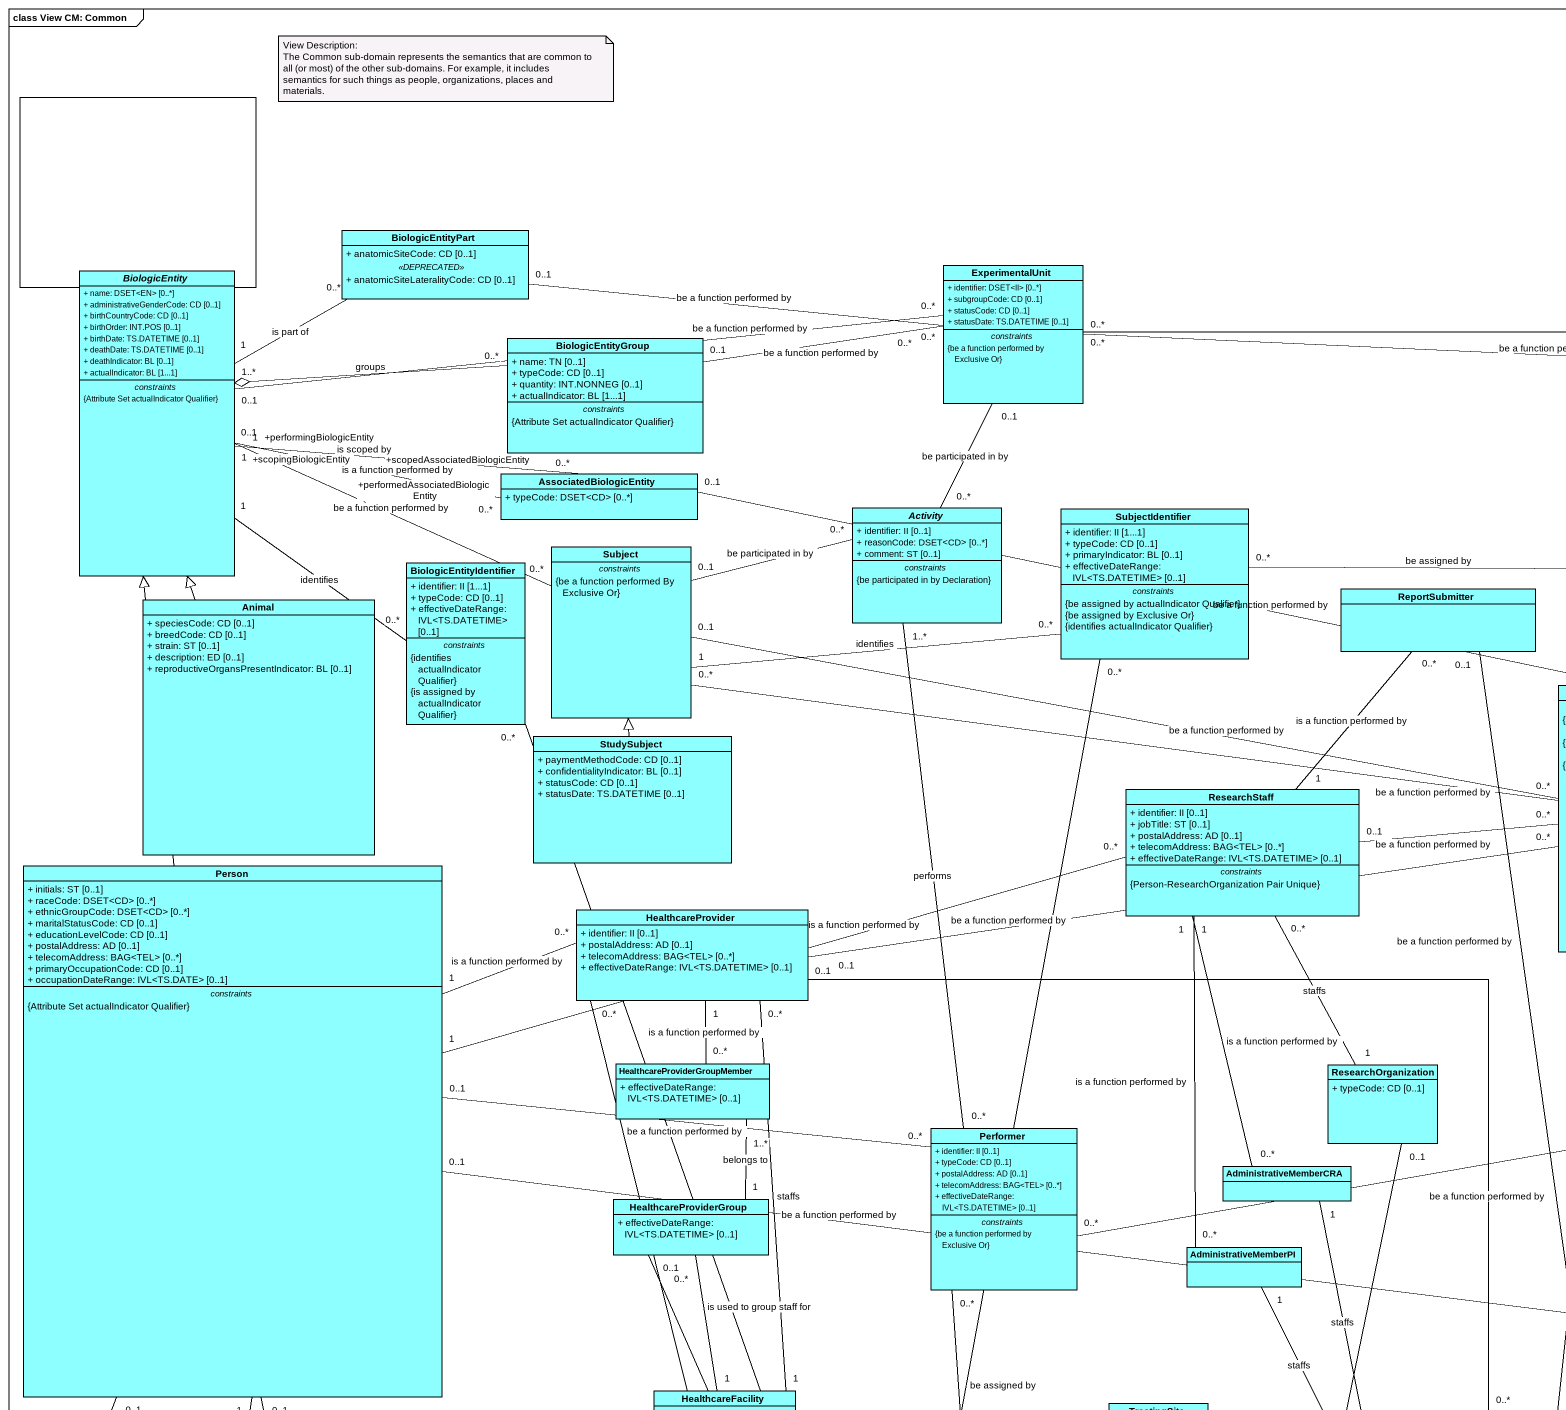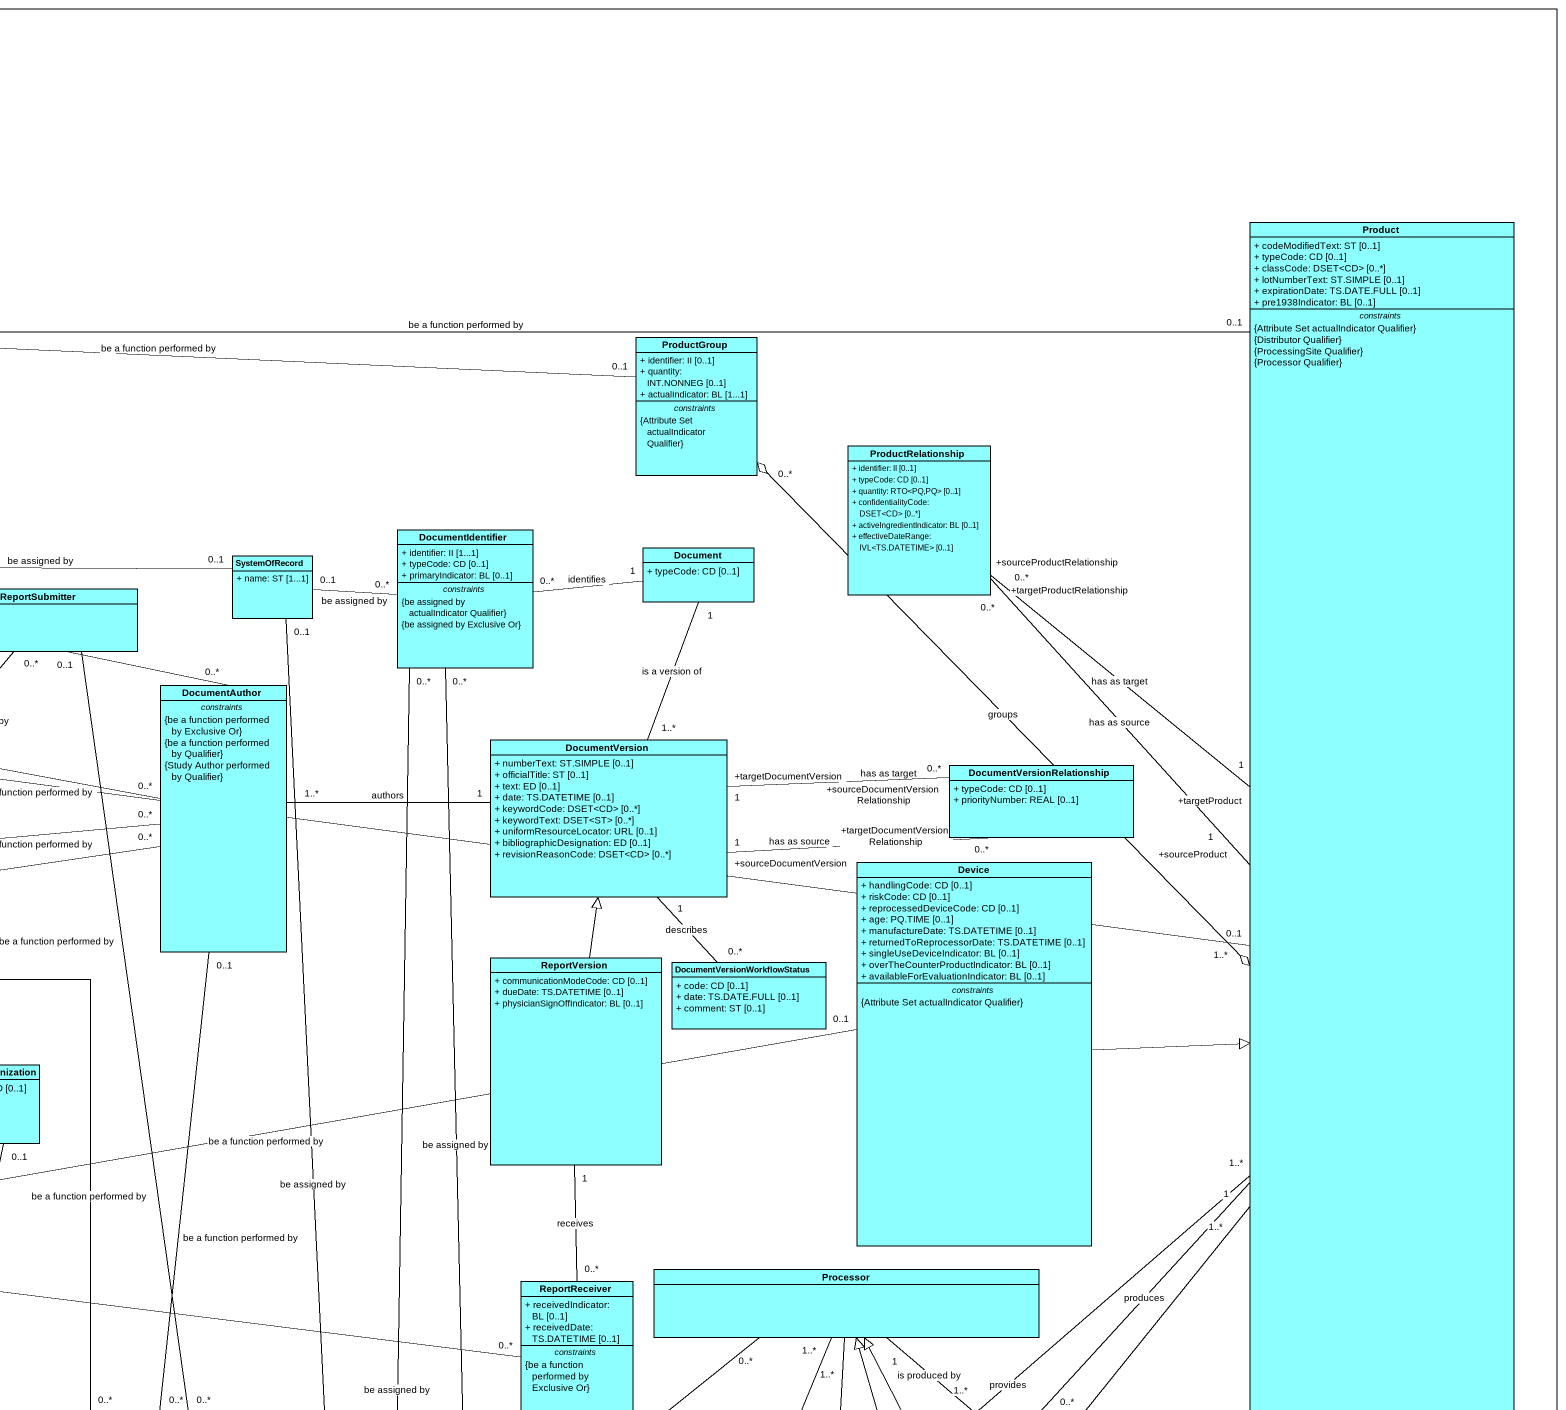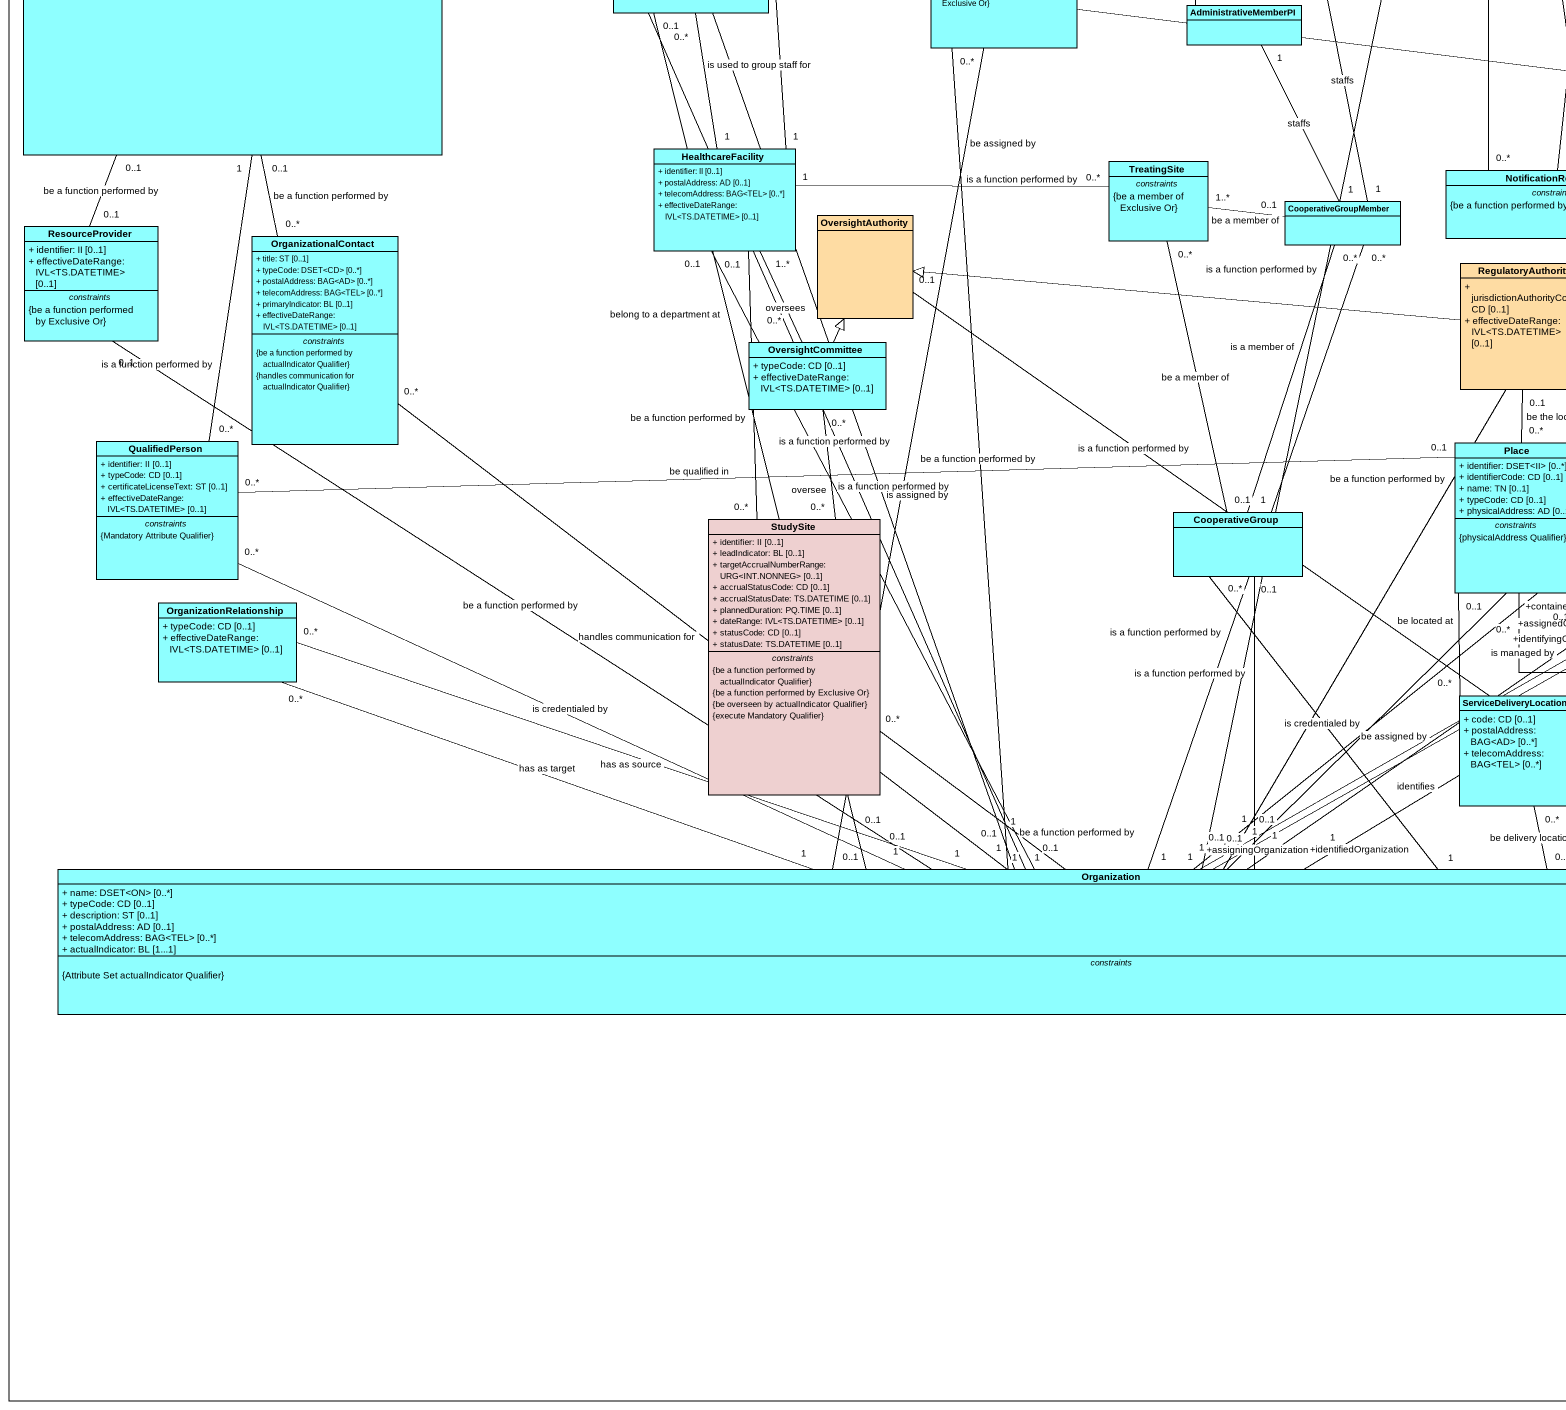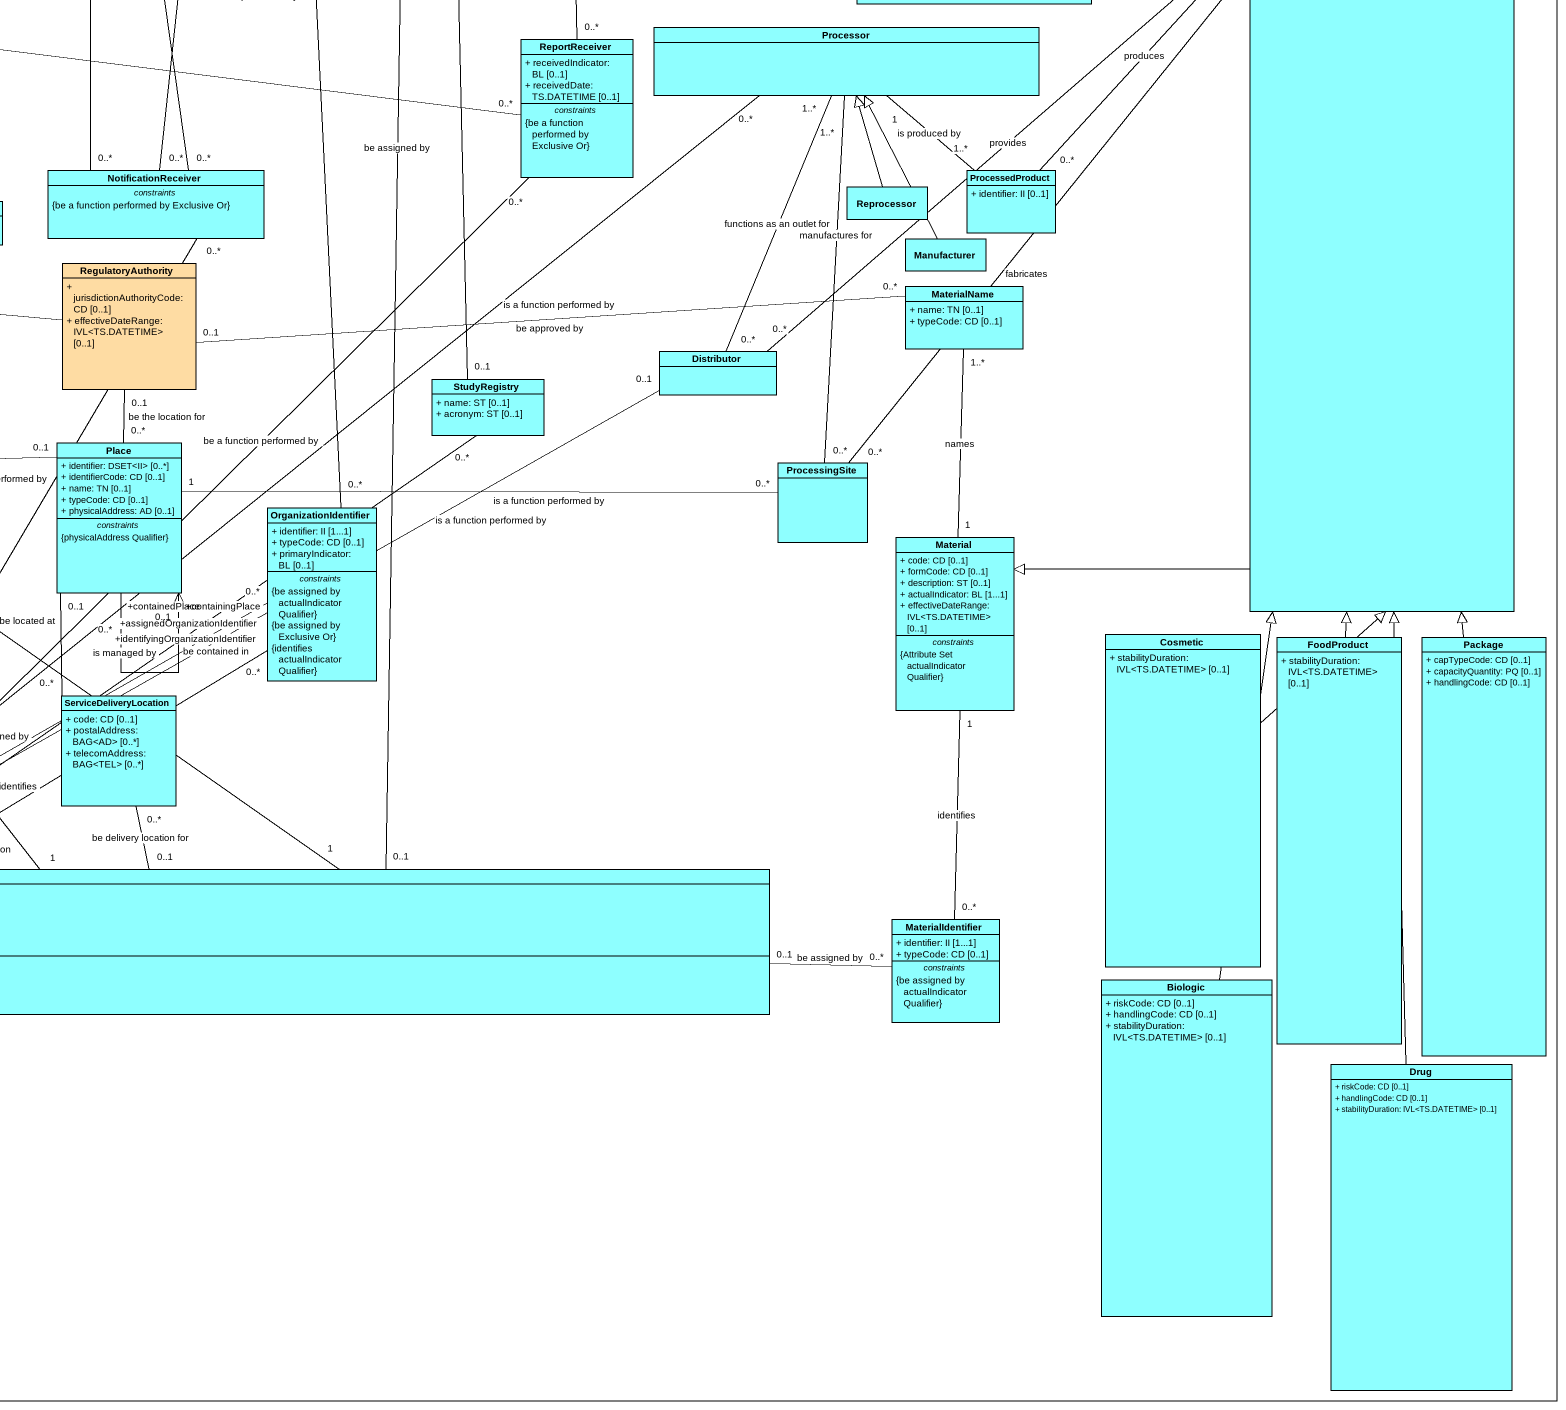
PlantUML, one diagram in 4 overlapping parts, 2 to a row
@startuml
mainframe class View CM: Common
allowmixing
hide circle
hide empty members
skinparam classAttributeIconSize 0
rectangle " " as rectangle1
class BiologicEntityPart #8EFFFF {
  + anatomicSiteCode: CD [0..1]
  .. <<DEPRECATED>> ..
  + anatomicSiteLateralityCode: CD [0..1]
}
class Product #8EFFFF {
  + codeModifiedText: ST [0..1]
  + typeCode: CD [0..1]
  + classCode: DSET<CD> [0..*]
  + lotNumberText: ST.SIMPLE [0..1]
  + expirationDate: TS.DATE.FULL [0..1]
  + pre1938Indicator: BL [0..1]
  -- constraints --
  {Attribute Set actualIndicator Qualifier}
  {Distributor Qualifier}
  {ProcessingSite Qualifier}
  {Processor Qualifier}
}
abstract class BiologicEntity #8EFFFF {
  + name: DSET<EN> [0..*]
  + administrativeGenderCode: CD [0..1]
  + birthCountryCode: CD [0..1]
  + birthOrder: INT.POS [0..1]
  + birthDate: TS.DATETIME [0..1]
  + deathDate: TS.DATETIME [0..1]
  + deathIndicator: BL [0..1]
  + actualIndicator: BL [1...1]
  -- constraints --
  {Attribute Set actualIndicator Qualifier}
}
class ExperimentalUnit #8EFFFF {
  + identifier: DSET<II> [0..*]
  + subgroupCode: CD [0..1]
  + statusCode: CD [0..1]
  + statusDate: TS.DATETIME [0..1]
  -- constraints --
  {be a function performed by Exclusive Or}
}
class BiologicEntityGroup #8EFFFF {
  + name: TN [0..1]
  + typeCode: CD [0..1]
  + quantity: INT.NONNEG [0..1]
  + actualIndicator: BL [1...1]
  -- constraints --
  {Attribute Set actualIndicator Qualifier}
}
class ProductGroup #8EFFFF {
  + identifier: II [0..1]
  + quantity: INT.NONNEG [0..1]
  + actualIndicator: BL [1...1]
  -- constraints --
  {Attribute Set actualIndicator Qualifier}
}
class ProductRelationship #8EFFFF {
  + identifier: II [0..1]
  + typeCode: CD [0..1]
  + quantity: RTO<PQ,PQ> [0..1]
  + confidentialityCode: DSET<CD> [0..*]
  + activeIngredientIndicator: BL [0..1]
  + effectiveDateRange: IVL<TS.DATETIME> [0..1]
}
class AssociatedBiologicEntity #8EFFFF {
  + typeCode: DSET<CD> [0..*]
}
abstract class Activity #8EFFFF {
  + identifier: II [0..1]
  + reasonCode: DSET<CD> [0..*]
  + comment: ST [0..1]
  -- constraints --
  {be participated in by Declaration}
}
class SubjectIdentifier #8EFFFF {
  + identifier: II [1...1]
  + typeCode: CD [0..1]
  + primaryIndicator: BL [0..1]
  + effectiveDateRange: IVL<TS.DATETIME> [0..1]
  -- constraints --
  {be assigned by actualIndicator Qualifier}
  {be assigned by Exclusive Or}
  {identifies actualIndicator Qualifier}
}
class DocumentIdentifier #8EFFFF {
  + identifier: II [1...1]
  + typeCode: CD [0..1]
  + primaryIndicator: BL [0..1]
  -- constraints --
  {be assigned by actualIndicator Qualifier}
  {be assigned by Exclusive Or}
}
class BiologicEntityIdentifier #8EFFFF {
  + identifier: II [1...1]
  + typeCode: CD [0..1]
  + effectiveDateRange: IVL<TS.DATETIME> [0..1]
  -- constraints --
  {identifies actualIndicator Qualifier}
  {is assigned by actualIndicator Qualifier}
}
class Subject #8EFFFF {
  -- constraints --
  {be a function performed By Exclusive Or}
}
class SystemOfRecord #8EFFFF {
  + name: ST [1...1]
}
class Document #8EFFFF {
  + typeCode: CD [0..1]
}
class Animal #8EFFFF {
  + speciesCode: CD [0..1]
  + breedCode: CD [0..1]
  + strain: ST [0..1]
  + description: ED [0..1]
  + reproductiveOrgansPresentIndicator: BL [0..1]
}
class ReportSubmitter #8EFFFF
class DocumentAuthor #8EFFFF {
  -- constraints --
  {be a function performed by Exclusive Or}
  {be a function performed by Qualifier}
  {Study Author performed by Qualifier}
}
class StudySubject #8EFFFF {
  + paymentMethodCode: CD [0..1]
  + confidentialityIndicator: BL [0..1]
  + statusCode: CD [0..1]
  + statusDate: TS.DATETIME [0..1]
}
class DocumentVersion #8EFFFF {
  + numberText: ST.SIMPLE [0..1]
  + officialTitle: ST [0..1]
  + text: ED [0..1]
  + date: TS.DATETIME [0..1]
  + keywordCode: DSET<CD> [0..*]
  + keywordText: DSET<ST> [0..*]
  + uniformResourceLocator: URL [0..1]
  + bibliographicDesignation: ED [0..1]
  + revisionReasonCode: DSET<CD> [0..*]
}
class DocumentVersionRelationship #8EFFFF {
  + typeCode: CD [0..1]
  + priorityNumber: REAL [0..1]
}
class ResearchStaff #8EFFFF {
  + identifier: II [0..1]
  + jobTitle: ST [0..1]
  + postalAddress: AD [0..1]
  + telecomAddress: BAG<TEL> [0..*]
  + effectiveDateRange: IVL<TS.DATETIME> [0..1]
  -- constraints --
  {Person-ResearchOrganization Pair Unique}
}
class "Person" as Person_ #8EFFFF {
  + initials: ST [0..1]
  + raceCode: DSET<CD> [0..*]
  + ethnicGroupCode: DSET<CD> [0..*]
  + maritalStatusCode: CD [0..1]
  + educationLevelCode: CD [0..1]
  + postalAddress: AD [0..1]
  + telecomAddress: BAG<TEL> [0..*]
  + primaryOccupationCode: CD [0..1]
  + occupationDateRange: IVL<TS.DATE> [0..1]
  -- constraints --
  {Attribute Set actualIndicator Qualifier}
}
class Device #8EFFFF {
  + handlingCode: CD [0..1]
  + riskCode: CD [0..1]
  + reprocessedDeviceCode: CD [0..1]
  + age: PQ.TIME [0..1]
  + manufactureDate: TS.DATETIME [0..1]
  + returnedToReprocessorDate: TS.DATETIME [0..1]
  + singleUseDeviceIndicator: BL [0..1]
  + overTheCounterProductIndicator: BL [0..1]
  + availableForEvaluationIndicator: BL [0..1]
  -- constraints --
  {Attribute Set actualIndicator Qualifier}
}
class HealthcareProvider #8EFFFF {
  + identifier: II [0..1]
  + postalAddress: AD [0..1]
  + telecomAddress: BAG<TEL> [0..*]
  + effectiveDateRange: IVL<TS.DATETIME> [0..1]
}
class ReportVersion #8EFFFF {
  + communicationModeCode: CD [0..1]
  + dueDate: TS.DATETIME [0..1]
  + physicianSignOffIndicator: BL [0..1]
}
class "DocumentVersionWorkflowStatus" as DocumentVersionWorkflowStatu #8EFFFF {
  + code: CD [0..1]
  + date: TS.DATE.FULL [0..1]
  + comment: ST [0..1]
}
class "HealthcareProviderGroupMember" as HealthcareProviderGroupMembe #8EFFFF {
  + effectiveDateRange: IVL<TS.DATETIME> [0..1]
}
class ResearchOrganization #8EFFFF {
  + typeCode: CD [0..1]
}
class Performer #8EFFFF {
  + identifier: II [0..1]
  + typeCode: CD [0..1]
  + postalAddress: AD [0..1]
  + telecomAddress: BAG<TEL> [0..*]
  + effectiveDateRange: IVL<TS.DATETIME> [0..1]
  -- constraints --
  {be a function performed by Exclusive Or}
}
class AdministrativeMemberCRA #8EFFFF
class HealthcareProviderGroup #8EFFFF {
  + effectiveDateRange: IVL<TS.DATETIME> [0..1]
}
class AdministrativeMemberPI #8EFFFF
class ReportReceiver #8EFFFF {
  + receivedIndicator: BL [0..1]
  + receivedDate: TS.DATETIME [0..1]
  -- constraints --
  {be a function performed by Exclusive Or}
}
class Processor #8EFFFF
class HealthcareFacility #8EFFFF {
  + identifier: II [0..1]
  + postalAddress: AD [0..1]
  + telecomAddress: BAG<TEL> [0..*]
  + effectiveDateRange: IVL<TS.DATETIME> [0..1]
}
class TreatingSite #8EFFFF {
  -- constraints --
  {be a member of Exclusive Or}
}
class NotificationReceiver #8EFFFF {
  -- constraints --
  {be a function performed by Exclusive Or}
}
class ProcessedProduct #8EFFFF {
  + identifier: II [0..1]
}
class OversightAuthority #FEDCA3
class CooperativeGroupMember #8EFFFF
class Reprocessor #8EFFFF
class ResourceProvider #8EFFFF {
  + identifier: II [0..1]
  + effectiveDateRange: IVL<TS.DATETIME> [0..1]
  -- constraints --
  {be a function performed by Exclusive Or}
}
class OrganizationalContact #8EFFFF {
  + title: ST [0..1]
  + typeCode: DSET<CD> [0..*]
  + postalAddress: BAG<AD> [0..*]
  + telecomAddress: BAG<TEL> [0..*]
  + primaryIndicator: BL [0..1]
  + effectiveDateRange: IVL<TS.DATETIME> [0..1]
  -- constraints --
  {be a function performed by actualIndicator Qualifier}
  {handles communication for actualIndicator Qualifier}
}
class Manufacturer #8EFFFF
class RegulatoryAuthority #FEDCA3 {
  + jurisdictionAuthorityCode: CD [0..1]
  + effectiveDateRange: IVL<TS.DATETIME> [0..1]
}
class MaterialName #8EFFFF {
  + name: TN [0..1]
  + typeCode: CD [0..1]
}
class OversightCommittee #8EFFFF {
  + typeCode: CD [0..1]
  + effectiveDateRange: IVL<TS.DATETIME> [0..1]
}
class StudyRegistry #8EFFFF {
  + name: ST [0..1]
  + acronym: ST [0..1]
}
class Distributor #8EFFFF
class QualifiedPerson #8EFFFF {
  + identifier: II [0..1]
  + typeCode: CD [0..1]
  + certificateLicenseText: ST [0..1]
  + effectiveDateRange: IVL<TS.DATETIME> [0..1]
  -- constraints --
  {Mandatory Attribute Qualifier}
}
class Place #8EFFFF {
  + identifier: DSET<II> [0..*]
  + identifierCode: CD [0..1]
  + name: TN [0..1]
  + typeCode: CD [0..1]
  + physicalAddress: AD [0..1]
  -- constraints --
  {physicalAddress Qualifier}
}
class ProcessingSite #8EFFFF
class StudySite #EED0D0 {
  + identifier: II [0..1]
  + leadIndicator: BL [0..1]
  + targetAccrualNumberRange: URG<INT.NONNEG> [0..1]
  + accrualStatusCode: CD [0..1]
  + accrualStatusDate: TS.DATETIME [0..1]
  + plannedDuration: PQ.TIME [0..1]
  + dateRange: IVL<TS.DATETIME> [0..1]
  + statusCode: CD [0..1]
  + statusDate: TS.DATETIME [0..1]
  -- constraints --
  {be a function performed by actualIndicator Qualifier}
  {be a function performed by Exclusive Or}
  {be overseen by actualIndicator Qualifier}
  {execute Mandatory Qualifier}
}
class CooperativeGroup #8EFFFF
class OrganizationIdentifier #8EFFFF {
  + identifier: II [1...1]
  + typeCode: CD [0..1]
  + primaryIndicator: BL [0..1]
  -- constraints --
  {be assigned by actualIndicator Qualifier}
  {be assigned by Exclusive Or}
  {identifies actualIndicator Qualifier}
}
class Material #8EFFFF {
  + code: CD [0..1]
  + formCode: CD [0..1]
  + description: ST [0..1]
  + actualIndicator: BL [1...1]
  + effectiveDateRange: IVL<TS.DATETIME> [0..1]
  -- constraints --
  {Attribute Set actualIndicator Qualifier}
}
class OrganizationRelationship #8EFFFF {
  + typeCode: CD [0..1]
  + effectiveDateRange: IVL<TS.DATETIME> [0..1]
}
class Cosmetic #8EFFFF {
  + stabilityDuration: IVL<TS.DATETIME> [0..1]
}
class FoodProduct #8EFFFF {
  + stabilityDuration: IVL<TS.DATETIME> [0..1]
}
class "Package" as Package_ #8EFFFF {
  + capTypeCode: CD [0..1]
  + capacityQuantity: PQ [0..1]
  + handlingCode: CD [0..1]
}
class ServiceDeliveryLocation #8EFFFF {
  + code: CD [0..1]
  + postalAddress: BAG<AD> [0..*]
  + telecomAddress: BAG<TEL> [0..*]
}
class Organization #8EFFFF {
  + name: DSET<ON> [0..*]
  + typeCode: CD [0..1]
  + description: ST [0..1]
  + postalAddress: AD [0..1]
  + telecomAddress: BAG<TEL> [0..*]
  + actualIndicator: BL [1...1]
  -- constraints --
  {Attribute Set actualIndicator Qualifier}
}
class MaterialIdentifier #8EFFFF {
  + identifier: II [1...1]
  + typeCode: CD [0..1]
  -- constraints --
  {be assigned by actualIndicator Qualifier}
}
class Biologic #8EFFFF {
  + riskCode: CD [0..1]
  + handlingCode: CD [0..1]
  + stabilityDuration: IVL<TS.DATETIME> [0..1]
}
class Drug #8EFFFF {
  + riskCode: CD [0..1]
  + handlingCode: CD [0..1]
  + stabilityDuration: IVL<TS.DATETIME> [0..1]
}
BiologicEntityPart "0..*" -left- "1" BiologicEntity : is part of
Product --|> Material
ExperimentalUnit "0..*" -left- "0..1" BiologicEntityPart : be a function performed by
ExperimentalUnit "0..*" -right- "0..1" Product : be a function performed by
ExperimentalUnit "0..*" -left- "0..1" BiologicEntity : be a function performed by
ExperimentalUnit "0..*" -left- "0..1" BiologicEntityGroup : be a function performed by
ExperimentalUnit "0..*" -right- "0..1" ProductGroup : be a function performed by
BiologicEntityGroup "0..*" -left-o "1..*" BiologicEntity : groups
ProductGroup "0..*" o--o "1..*" Product : groups
ProductRelationship "+targetProductRelationship\n0..*" -- "+sourceProduct\n1" Product : has as source
ProductRelationship "+sourceProductRelationship\n0..*" -- "+targetProduct\n1" Product : has as target
AssociatedBiologicEntity "+performedAssociatedBiologicEntity\n0..*" -left- "+performingBiologicEntity\n1" BiologicEntity : is a function performed by
AssociatedBiologicEntity "+scopedAssociatedBiologicEntity\n0..*" -left- "+scopingBiologicEntity\n1" BiologicEntity : is scoped by
Activity "0..*" -up- "0..1" ExperimentalUnit : be participated in by
Activity "0..*" -left- "0..1" Subject : be participated in by
SubjectIdentifier "0..*" -left- "1" Subject : identifies
SubjectIdentifier "0..*" -right- "0..1" SystemOfRecord : be assigned by
SubjectIdentifier "0..*" -- "0..1" Organization : be assigned by
DocumentIdentifier "0..*" -left- "0..1" SystemOfRecord : be assigned by
DocumentIdentifier "0..*" -right- "1" Document : identifies
DocumentIdentifier "0..*" -- "0..1" StudyRegistry : be assigned by
DocumentIdentifier "0..*" -- "0..1" Organization : be assigned by
BiologicEntityIdentifier "0..*" -up- "1" BiologicEntity : identifies
BiologicEntityIdentifier "0..*" -- "1" Organization : is assigned by
Subject "0..*" -right- "0..1" Product : be a function performed by
Subject "0..*" -left- "0..1" BiologicEntity : be a function performed by
Animal -up-|> BiologicEntity
ReportSubmitter "0..*" -- "1" ResearchStaff : is a function performed by
DocumentAuthor "0..*" -left- "0..1" AssociatedBiologicEntity : be a function performed by
DocumentAuthor "0..*" -left- "0..1" Subject : be a function performed by
DocumentAuthor "1..*" -right- "1" DocumentVersion : authors
DocumentAuthor "0..*" -left- "0..1" ResearchStaff : be a function performed by
DocumentAuthor "0..*" -left- "0..1" HealthcareProvider : be a function performed by
StudySubject -up-|> Subject
DocumentVersion "1..*" -up- "1" Document : is a version of
DocumentVersionRelationship "+sourceDocumentVersionRelationship\n0..*" -left- "+targetDocumentVersion\n1" DocumentVersion : has as target
DocumentVersionRelationship "+targetDocumentVersionRelationship\n0..*" -left- "+sourceDocumentVersion\n1" DocumentVersion : has as source
ResearchStaff "0..*" -left- "1" Person_ : is a function performed by
ResearchStaff "0..*" -- "1" ResearchOrganization : staffs
Person_ -up-|> BiologicEntity
Device -right-|> Product
HealthcareProvider "0..*" -left- "1" Person_ : is a function performed by
HealthcareProvider "0..*" -- "1" HealthcareFacility : staffs
HealthcareProvider "0..*" -- "0..1" Organization : belong to a department at
ReportVersion -up-|> DocumentVersion
DocumentVersionWorkflowStatu "0..*" -up- "1" DocumentVersion : describes
HealthcareProviderGroupMembe "0..*" -up- "1" HealthcareProvider : is a function performed by
HealthcareProviderGroupMembe "1..*" -- "1" HealthcareProviderGroup : belongs to
ResearchOrganization "0..1" -- "1" Organization : is a function performed by
Performer "0..*" -up- "1..*" Activity : performs
Performer "0..*" -left- "0..1" Person_ : be a function performed by
Performer "0..*" -right- "0..1" Device : be a function performed by
Performer "0..*" -- "0..1" Organization : be a function performed by
AdministrativeMemberCRA "0..*" -up- "1" ResearchStaff : is a function performed by
AdministrativeMemberCRA "1" -- "1" CooperativeGroupMember : staffs
HealthcareProviderGroup "0..*" -- "1" HealthcareFacility : is used to group staff for
HealthcareProviderGroup "0..1" -- "1" Organization : is a function performed by
AdministrativeMemberPI "0..*" -up- "1" ResearchStaff : is a function performed by
AdministrativeMemberPI "1" -- "1" CooperativeGroupMember : staffs
ReportReceiver "0..*" -left- "0..1" Person_ : be a function performed by
ReportReceiver "0..*" -up- "1" ReportVersion : receives
ReportReceiver "0..*" -- "0..1" Organization : be a function performed by
Processor "0..*" -- "1" Organization : is a function performed by
HealthcareFacility "0..1" -- "1" Organization : is a function performed by
TreatingSite "0..*" -left- "1" HealthcareFacility : is a function performed by
TreatingSite "1..*" -right- "0..1" CooperativeGroupMember : be a member of
TreatingSite "0..*" -- "0..1" CooperativeGroup : be a member of
NotificationReceiver "0..*" -up- "0..1" ReportSubmitter : be a function performed by
NotificationReceiver "0..*" -up- "0..1" DocumentAuthor : be a function performed by
NotificationReceiver "0..*" -left- "0..1" HealthcareProvider : be a function performed by
NotificationReceiver "0..*" -- "0..1" Organization : be a function performed by
ProcessedProduct "0..*" -up- "1" Product : produces
ProcessedProduct "1..*" -up- "1" Processor : is produced by
OversightAuthority "0..1" -- "1" Organization : is a function performed by
CooperativeGroupMember "0..*" -- "1" CooperativeGroup : is a member of
CooperativeGroupMember "0..*" -- "1" Organization : is a function performed by
Reprocessor -up-|> Processor
ResourceProvider "0..1" -up- "0..1" Person_ : be a function performed by
ResourceProvider "0..1" -- "0..1" Organization : be a function performed by
OrganizationalContact "0..*" -up- "0..1" Person_ : be a function performed by
OrganizationalContact "0..*" -- "1" Organization : handles communication for
Manufacturer -up-|> Processor
RegulatoryAuthority -left-|> OversightAuthority
MaterialName "0..*" -left- "0..1" RegulatoryAuthority : be approved by
MaterialName "1..*" -- "1" Material : names
OversightCommittee "0..*" -up- "1..*" HealthcareFacility : oversees
OversightCommittee -up-|> OversightAuthority
OversightCommittee "0..*" -- "0..*" StudySite : oversee
StudyRegistry "0..*" -- "1" Organization : is managed by
Distributor "0..*" -up- "1..*" Product : provides
Distributor "0..*" -up- "1..*" Processor : functions as an outlet for
Distributor "0..1" -left- "1" Organization : is a function performed by
QualifiedPerson "0..*" -up- "1" Person_ : is a function performed by
QualifiedPerson "0..*" -right- "0..1" Place : be qualified in
QualifiedPerson "0..*" -right- "1" Organization : is credentialed by
Place "0..*" -up- "0..1" RegulatoryAuthority : be the location for
Place "+containedPlace\n0..*" --> "+containingPlace\n0..1" Place : be contained in
ProcessingSite "0..*" -up- "1..*" Product : fabricates
ProcessingSite "0..*" -up- "1..*" Processor : manufactures for
ProcessingSite "0..*" -left- "1" Place : is a function performed by
StudySite "0..*" -up- "0..1" HealthcareFacility : be a function performed by
StudySite "0..*" -- "0..1" Organization : be a function performed by
CooperativeGroup "0..*" -- "1" Organization : is credentialed by
CooperativeGroup "0..1" -- "1" Organization : is a function performed by
OrganizationIdentifier "0..*" -up- "0..1" SystemOfRecord : be assigned by
OrganizationIdentifier "+identifyingOrganizationIdentifier\n0..*" -left- "+identifiedOrganization\n1" Organization : identifies
OrganizationIdentifier "+assignedOrganizationIdentifier\n0..*" -left- "+assigningOrganization\n0..1" Organization : be assigned by
OrganizationRelationship "0..*" -right- "1" Organization : has as source
OrganizationRelationship "0..*" -right- "1" Organization : has as target
Cosmetic -up-|> Product
FoodProduct -up-|> Product
Package_ -up-|> Product
ServiceDeliveryLocation "0..*" -up- "0..1" Place : be located at
ServiceDeliveryLocation "0..*" -left- "0..1" Organization : be delivery location for
MaterialIdentifier "0..*" -up- "1" Material : identifies
MaterialIdentifier "0..*" -left- "0..1" Organization : be assigned by
Biologic -up-|> Product
Drug -up-|> Product
note as N1
  View Description:
  The Common sub-domain represents the semantics that are common to all (or most) of the other sub-domains. For example, it includes semantics for such things as people, organizations, places and materials.
end note
@enduml
